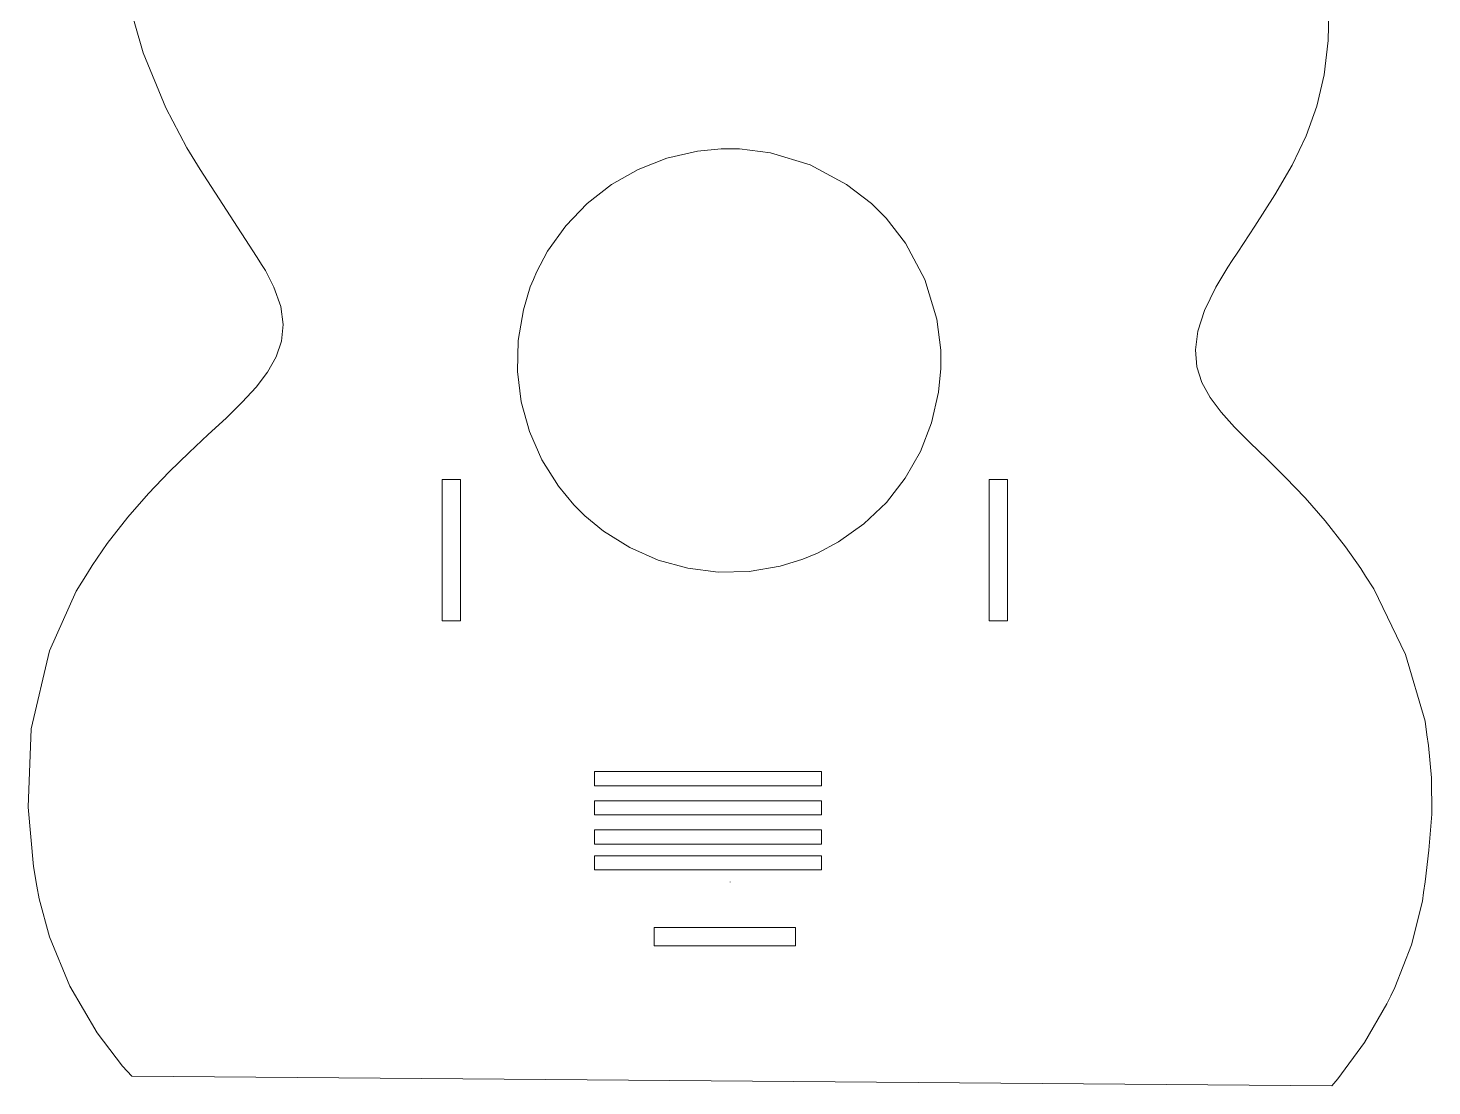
# Model space of a CAD drawing. Header units: millimetres. Extents: x -1050 to 1166, y -878 to -90.
# Drawn here: x -1050 to -900.9, y -656.3 to -543.9 of the extents above; entities that cross this region are included whole.
import ezdxf

# ---------------------------------------------------------------- set-up
doc = ezdxf.new("R2010")
doc.units = ezdxf.units.MM
doc.header["$MEASUREMENT"] = 0
doc.layers.add('Layer 1', color=7, linetype='Continuous')

msp = doc.modelspace()

# ---------------------------------------------------------------- linework, layer by layer
at = {"layer": 'Layer 1', "color": 142, "lineweight": 9}
for points in [[(-1037.7417, -546.5549), (-1037.7417, -546.5549), (-1039.4532, -540.6039), (-1039.4532, -540.6039)], [(-911.843, -542.1669), (-911.843, -542.1669), (-911.913, -545.2249), (-911.913, -545.2249)], [(-911.913, -545.2249), (-911.913, -545.2249), (-912.328, -548.8729), (-912.328, -548.8729)], [(-1035.3481, -552.3799), (-1035.3481, -552.3799), (-1037.7417, -546.5549), (-1037.7417, -546.5549)], [(-912.328, -548.8729), (-912.328, -548.8729), (-913.115, -552.2139), (-913.115, -552.2139)], [(-1033.1212, -556.6479), (-1033.1212, -556.6479), (-1035.3481, -552.3799), (-1035.3481, -552.3799)], [(-913.115, -552.2139), (-913.115, -552.2139), (-914.257, -555.3709), (-914.257, -555.3709)], [(-914.257, -555.3709), (-914.257, -555.3709), (-915.743, -558.4689), (-915.743, -558.4689)], [(-1032.2819, -558.0099), (-1032.2819, -558.0099), (-1033.1212, -556.6479), (-1033.1212, -556.6479)], [(-1031.7004, -558.9549), (-1031.7004, -558.9549), (-1032.2819, -558.0099), (-1032.2819, -558.0099)], [(-1025.7183, -568.2089), (-1025.7183, -568.2089), (-1031.7004, -558.9549), (-1031.7004, -558.9549)], [(-915.743, -558.4689), (-915.743, -558.4689), (-917.559, -561.6289), (-917.559, -561.6289)], [(-917.559, -561.6289), (-917.559, -561.6289), (-919.689, -564.9769), (-919.689, -564.9769)], [(-919.689, -564.9769), (-919.689, -564.9769), (-921.511, -567.7179), (-921.511, -567.7179)], [(-921.511, -567.7179), (-921.511, -567.7179), (-922.122, -568.6289), (-922.122, -568.6289)], [(-1025.1244, -569.1509), (-1025.1244, -569.1509), (-1025.7183, -568.2089), (-1025.7183, -568.2089)], [(-1024.7785, -569.6969), (-1024.7785, -569.6969), (-1025.1244, -569.1509), (-1025.1244, -569.1509)], [(-922.581, -569.3129), (-922.581, -569.3129), (-923.85, -571.4399), (-923.85, -571.4399)], [(-922.122, -568.6289), (-922.122, -568.6289), (-922.581, -569.3129), (-922.581, -569.3129)], [(-1023.88, -571.4369), (-1023.88, -571.4369), (-1024.7785, -569.6969), (-1024.7785, -569.6969)], [(-1023.1497, -573.5139), (-1023.1497, -573.5139), (-1023.88, -571.4369), (-1023.88, -571.4369)], [(-923.85, -571.4399), (-923.85, -571.4399), (-925.049, -573.9239), (-925.049, -573.9239)], [(-1022.8906, -575.4189), (-1022.8906, -575.4189), (-1023.1497, -573.5139), (-1023.1497, -573.5139)], [(-925.049, -573.9239), (-925.049, -573.9239), (-925.756, -576.1319), (-925.756, -576.1319)], [(-1023.0642, -577.1899), (-1023.0642, -577.1899), (-1022.8906, -575.4189), (-1022.8906, -575.4189)], [(-925.756, -576.1319), (-925.756, -576.1319), (-926.01, -578.1079), (-926.01, -578.1079)], [(-1023.6278, -578.8629), (-1023.6278, -578.8629), (-1023.0642, -577.1899), (-1023.0642, -577.1899)], [(-926.01, -578.1079), (-926.01, -578.1079), (-925.853, -579.9069), (-925.853, -579.9069)], [(-1024.5387, -580.4779), (-1024.5387, -580.4779), (-1023.6278, -578.8629), (-1023.6278, -578.8629)], [(-925.853, -579.9069), (-925.853, -579.9069), (-925.32, -581.5789), (-925.32, -581.5789)], [(-1025.7569, -582.0729), (-1025.7569, -582.0729), (-1024.5387, -580.4779), (-1024.5387, -580.4779)], [(-1027.2411, -583.6849), (-1027.2411, -583.6849), (-1025.7569, -582.0729), (-1025.7569, -582.0729)], [(-925.32, -581.5789), (-925.32, -581.5789), (-924.453, -583.1699), (-924.453, -583.1699)], [(-1028.9484, -585.3539), (-1028.9484, -585.3539), (-1027.2411, -583.6849), (-1027.2411, -583.6849)], [(-924.453, -583.1699), (-924.453, -583.1699), (-923.288, -584.7329), (-923.288, -584.7329)], [(-1030.8377, -587.1179), (-1030.8377, -587.1179), (-1028.9484, -585.3539), (-1028.9484, -585.3539)], [(-923.288, -584.7329), (-923.288, -584.7329), (-921.865, -586.3129), (-921.865, -586.3129)], [(-1032.8676, -589.0159), (-1032.8676, -589.0159), (-1030.8377, -587.1179), (-1030.8377, -587.1179)], [(-921.865, -586.3129), (-921.865, -586.3129), (-920.223, -587.9679), (-920.223, -587.9679)], [(-920.223, -587.9679), (-920.223, -587.9679), (-918.401, -589.7419), (-918.401, -589.7419)], [(-1034.9967, -591.0829), (-1034.9967, -591.0829), (-1032.8676, -589.0159), (-1032.8676, -589.0159)], [(-918.401, -589.7419), (-918.401, -589.7419), (-916.436, -591.6859), (-916.436, -591.6859)], [(-1037.185, -593.3619), (-1037.185, -593.3619), (-1034.9967, -591.0829), (-1034.9967, -591.0829)], [(-916.436, -591.6859), (-916.436, -591.6859), (-914.369, -593.8489), (-914.369, -593.8489)], [(-1039.3885, -595.8879), (-1039.3885, -595.8879), (-1037.185, -593.3619), (-1037.185, -593.3619)], [(-914.369, -593.8489), (-914.369, -593.8489), (-912.237, -596.2829), (-912.237, -596.2829)], [(-1041.5658, -598.6989), (-1041.5658, -598.6989), (-1039.3885, -595.8879), (-1039.3885, -595.8879)], [(-912.237, -596.2829), (-912.237, -596.2829), (-910.08, -599.0379), (-910.08, -599.0379)], [(-1043.1781, -601.0309), (-1043.1781, -601.0309), (-1041.5658, -598.6989), (-1041.5658, -598.6989)], [(-910.08, -599.0379), (-910.08, -599.0379), (-908.446, -601.3629), (-908.446, -601.3629)], [(-1044.8868, -603.7719), (-1044.8868, -603.7719), (-1043.6769, -601.8349), (-1043.6769, -601.8349)], [(-1043.6769, -601.8349), (-1043.6769, -601.8349), (-1043.1781, -601.0309), (-1043.1781, -601.0309)], [(-908.446, -601.3629), (-908.446, -601.3629), (-907.936, -602.1599), (-907.936, -602.1599)], [(-907.936, -602.1599), (-907.936, -602.1599), (-907.074, -603.5079), (-907.074, -603.5079)], [(-1047.6884, -610.1079), (-1047.6884, -610.1079), (-1044.8868, -603.7719), (-1044.8868, -603.7719)], [(-907.074, -603.5079), (-907.074, -603.5079), (-903.689, -610.4679), (-903.689, -610.4679)], [(-1049.6576, -618.3839), (-1049.6576, -618.3839), (-1047.6884, -610.1079), (-1047.6884, -610.1079)], [(-903.689, -610.4679), (-903.689, -610.4679), (-901.625, -617.5839), (-901.625, -617.5839)], [(-1049.9773, -626.7029), (-1049.9773, -626.7029), (-1049.6576, -618.3839), (-1049.6576, -618.3839)], [(-901.625, -617.5839), (-901.625, -617.5839), (-901.421, -619.0119), (-901.421, -619.0119)], [(-901.421, -619.0119), (-901.421, -619.0119), (-901.258, -620.1549), (-901.258, -620.1549)], [(-901.258, -620.1549), (-901.258, -620.1549), (-900.934, -623.6049), (-900.934, -623.6049)], [(-989.819, -622.9349), (-989.819, -622.9349), (-965.7091, -622.9349), (-965.7091, -622.9349)], [(-989.819, -624.4339), (-989.819, -624.4339), (-989.819, -622.9349), (-989.819, -622.9349)], [(-965.7091, -622.9349), (-965.7091, -622.9349), (-965.7091, -624.4339), (-965.7091, -624.4339)], [(-965.7091, -624.4339), (-965.7091, -624.4339), (-989.819, -624.4339), (-989.819, -624.4339)], [(-900.934, -623.6049), (-900.934, -623.6049), (-900.894, -627.4539), (-900.894, -627.4539)], [(-989.819, -626.0289), (-989.819, -626.0289), (-965.7091, -626.0289), (-965.7091, -626.0289)], [(-989.819, -627.5319), (-989.819, -627.5319), (-989.819, -626.0289), (-989.819, -626.0289)], [(-965.7091, -626.0289), (-965.7091, -626.0289), (-965.7091, -627.5319), (-965.7091, -627.5319)], [(-1049.3944, -633.0179), (-1049.3944, -633.0179), (-1049.9773, -626.7029), (-1049.9773, -626.7029)], [(-965.7091, -627.5319), (-965.7091, -627.5319), (-989.819, -627.5319), (-989.819, -627.5319)], [(-900.894, -627.4539), (-900.894, -627.4539), (-901.206, -631.2639), (-901.206, -631.2639)], [(-989.819, -629.1229), (-989.819, -629.1229), (-965.7091, -629.1229), (-965.7091, -629.1229)], [(-989.819, -630.6259), (-989.819, -630.6259), (-989.819, -629.1229), (-989.819, -629.1229)], [(-965.7091, -629.1229), (-965.7091, -629.1229), (-965.7091, -630.6259), (-965.7091, -630.6259)], [(-965.7091, -630.6259), (-965.7091, -630.6259), (-989.819, -630.6259), (-989.819, -630.6259)], [(-989.819, -631.8819), (-989.819, -631.8819), (-965.7091, -631.8819), (-965.7091, -631.8819)], [(-989.819, -633.3839), (-989.819, -633.3839), (-989.819, -631.8819), (-989.819, -631.8819)], [(-965.7091, -631.8819), (-965.7091, -631.8819), (-965.7091, -633.3839), (-965.7091, -633.3839)], [(-901.206, -631.2639), (-901.206, -631.2639), (-901.627, -634.6399), (-901.627, -634.6399)], [(-1049.0403, -635.0949), (-1049.0403, -635.0949), (-1049.3944, -633.0179), (-1049.3944, -633.0179)], [(-965.7091, -633.3839), (-965.7091, -633.3839), (-989.819, -633.3839), (-989.819, -633.3839)], [(-901.627, -634.6399), (-901.627, -634.6399), (-901.775, -635.7659), (-901.775, -635.7659)], [(-1048.8074, -636.4639), (-1048.8074, -636.4639), (-1049.0403, -635.0949), (-1049.0403, -635.0949)], [(-1047.6967, -640.5029), (-1047.6967, -640.5029), (-1048.8074, -636.4639), (-1048.8074, -636.4639)], [(-901.775, -635.7659), (-901.775, -635.7659), (-901.898, -636.6899), (-901.898, -636.6899)], [(-901.898, -636.6899), (-901.898, -636.6899), (-903.047, -641.3289), (-903.047, -641.3289)], [(-1045.5497, -645.7179), (-1045.5497, -645.7179), (-1047.6967, -640.5029), (-1047.6967, -640.5029)], [(-903.047, -641.3289), (-903.047, -641.3289), (-904.828, -645.8869), (-904.828, -645.8869)], [(-1042.6269, -650.6739), (-1042.6269, -650.6739), (-1045.5497, -645.7179), (-1045.5497, -645.7179)], [(-905.267, -646.7719), (-905.267, -646.7719), (-905.687, -647.6189), (-905.687, -647.6189)], [(-904.828, -645.8869), (-904.828, -645.8869), (-905.267, -646.7719), (-905.267, -646.7719)], [(-905.687, -647.6189), (-905.687, -647.6189), (-908.066, -651.7079), (-908.066, -651.7079)], [(-1039.9452, -654.2159), (-1039.9452, -654.2159), (-1042.6269, -650.6739), (-1042.6269, -650.6739)], [(-908.066, -651.7079), (-908.066, -651.7079), (-910.875, -655.5879), (-910.875, -655.5879)], [(-1038.9544, -655.3099), (-1038.9544, -655.3099), (-1039.9452, -654.2159), (-1039.9452, -654.2159)], [(-911.509, -656.3329), (-911.509, -656.3329), (-1038.9544, -655.3099), (-1038.9544, -655.3099)], [(-910.875, -655.5879), (-910.875, -655.5879), (-911.509, -656.3329), (-911.509, -656.3329)]]:
    msp.add_open_spline(points, degree=3, dxfattribs=at)
at = {"layer": 'Layer 1', "color": 230, "lineweight": 9}
for points in [[(-982.1295, -557.7419), (-982.1295, -557.7419), (-978.8952, -557.0049), (-978.8952, -557.0049)], [(-978.8952, -557.0049), (-978.8952, -557.0049), (-976.3735, -556.7539), (-976.3735, -556.7539)], [(-976.3735, -556.7539), (-976.3735, -556.7539), (-975.5315, -556.7539), (-975.5315, -556.7539)], [(-975.5315, -556.7539), (-975.5315, -556.7539), (-974.429, -556.7539), (-974.429, -556.7539)], [(-974.429, -556.7539), (-974.429, -556.7539), (-971.1217, -557.1909), (-971.1217, -557.1909)], [(-971.1217, -557.1909), (-971.1217, -557.1909), (-966.9216, -558.4649), (-966.9216, -558.4649)], [(-988.0332, -560.5459), (-988.0332, -560.5459), (-985.1902, -558.9309), (-985.1902, -558.9309)], [(-985.1902, -558.9309), (-985.1902, -558.9309), (-982.1295, -557.7419), (-982.1295, -557.7419)], [(-966.9216, -558.4649), (-966.9216, -558.4649), (-963.0491, -560.5359), (-963.0491, -560.5359)], [(-990.6113, -562.5539), (-990.6113, -562.5539), (-988.0332, -560.5459), (-988.0332, -560.5459)], [(-963.0491, -560.5359), (-963.0491, -560.5359), (-960.4022, -562.5639), (-960.4022, -562.5639)], [(-992.8825, -564.9239), (-992.8825, -564.9239), (-990.6113, -562.5539), (-990.6113, -562.5539)], [(-960.4022, -562.5639), (-960.4022, -562.5639), (-959.6222, -563.3439), (-959.6222, -563.3439)], [(-959.6222, -563.3439), (-959.6222, -563.3439), (-958.8437, -564.1239), (-958.8437, -564.1239)], [(-994.8005, -567.6339), (-994.8005, -567.6339), (-992.8825, -564.9239), (-992.8825, -564.9239)], [(-958.8437, -564.1239), (-958.8437, -564.1239), (-956.8124, -566.7689), (-956.8124, -566.7689)], [(-995.9982, -569.8669), (-995.9982, -569.8669), (-994.8005, -567.6339), (-994.8005, -567.6339)], [(-956.8124, -566.7689), (-956.8124, -566.7689), (-954.7451, -570.6429), (-954.7451, -570.6429)], [(-996.6417, -571.4189), (-996.6417, -571.4189), (-996.3192, -570.6429), (-996.3192, -570.6429)], [(-996.3192, -570.6429), (-996.3192, -570.6429), (-995.9982, -569.8669), (-995.9982, -569.8669)], [(-954.7451, -570.6429), (-954.7451, -570.6429), (-953.4677, -574.8409), (-953.4677, -574.8409)], [(-997.3733, -573.8459), (-997.3733, -573.8459), (-996.6417, -571.4189), (-996.6417, -571.4189)], [(-997.9314, -577.1159), (-997.9314, -577.1159), (-997.3733, -573.8459), (-997.3733, -573.8459)], [(-953.4677, -574.8409), (-953.4677, -574.8409), (-953.0309, -578.1499), (-953.0309, -578.1499)], [(-998.0031, -580.3969), (-998.0031, -580.3969), (-997.9314, -577.1159), (-997.9314, -577.1159)], [(-953.0309, -578.1499), (-953.0309, -578.1499), (-953.0309, -579.2539), (-953.0309, -579.2539)], [(-953.0309, -579.2539), (-953.0309, -579.2539), (-953.0309, -580.0939), (-953.0309, -580.0939)], [(-997.5995, -583.6429), (-997.5995, -583.6429), (-998.0031, -580.3969), (-998.0031, -580.3969)], [(-953.0309, -580.0939), (-953.0309, -580.0939), (-953.2832, -582.6159), (-953.2832, -582.6159)], [(-953.2832, -582.6159), (-953.2832, -582.6159), (-954.0205, -585.8509), (-954.0205, -585.8509)], [(-996.7313, -586.7929), (-996.7313, -586.7929), (-997.5995, -583.6429), (-997.5995, -583.6429)], [(-954.0205, -585.8509), (-954.0205, -585.8509), (-955.2097, -588.9099), (-955.2097, -588.9099)], [(-995.4084, -589.7989), (-995.4084, -589.7989), (-996.7313, -586.7929), (-996.7313, -586.7929)], [(-993.6417, -592.6069), (-993.6417, -592.6069), (-995.4084, -589.7989), (-995.4084, -589.7989)], [(-955.2097, -588.9099), (-955.2097, -588.9099), (-956.8247, -591.7529), (-956.8247, -591.7529)], [(-956.8247, -591.7529), (-956.8247, -591.7529), (-958.8324, -594.3319), (-958.8324, -594.3319)], [(-992.0362, -594.5679), (-992.0362, -594.5679), (-993.6417, -592.6069), (-993.6417, -592.6069)], [(-991.441, -595.1639), (-991.441, -595.1639), (-992.0362, -594.5679), (-992.0362, -594.5679)], [(-958.8324, -594.3319), (-958.8324, -594.3319), (-961.2055, -596.6039), (-961.2055, -596.6039)], [(-990.847, -595.7569), (-990.847, -595.7569), (-991.441, -595.1639), (-991.441, -595.1639)], [(-988.8862, -597.3619), (-988.8862, -597.3619), (-990.847, -595.7569), (-990.847, -595.7569)], [(-986.0792, -599.1299), (-986.0792, -599.1299), (-988.8862, -597.3619), (-988.8862, -597.3619)], [(-961.2055, -596.6039), (-961.2055, -596.6039), (-963.912, -598.5229), (-963.912, -598.5229)], [(-983.0735, -600.4529), (-983.0735, -600.4529), (-986.0792, -599.1299), (-986.0792, -599.1299)], [(-963.912, -598.5229), (-963.912, -598.5229), (-966.1458, -599.7189), (-966.1458, -599.7189)], [(-979.9221, -601.3199), (-979.9221, -601.3199), (-983.0735, -600.4529), (-983.0735, -600.4529)], [(-967.6987, -600.3609), (-967.6987, -600.3609), (-970.1255, -601.0949), (-970.1255, -601.0949)], [(-966.9216, -600.0399), (-966.9216, -600.0399), (-967.6987, -600.3609), (-967.6987, -600.3609)], [(-966.1458, -599.7189), (-966.1458, -599.7189), (-966.9216, -600.0399), (-966.9216, -600.0399)], [(-976.678, -601.7229), (-976.678, -601.7229), (-979.9221, -601.3199), (-979.9221, -601.3199)], [(-973.3957, -601.6519), (-973.3957, -601.6519), (-976.678, -601.7229), (-976.678, -601.7229)], [(-970.1255, -601.0949), (-970.1255, -601.0949), (-973.3957, -601.6519), (-973.3957, -601.6519)], [(-975.4115, -634.6509), (-975.4115, -634.6509), (-975.4115, -634.6829), (-975.4115, -634.6829)]]:
    msp.add_open_spline(points, degree=3, dxfattribs=at)
at = {"layer": 'Layer 1', "color": 1, "lineweight": 9}
for points in [[(-1005.9917, -591.9049), (-1005.9917, -591.9049), (-1004.0419, -591.9049), (-1004.0419, -591.9049)], [(-1005.9917, -606.9049), (-1005.9917, -606.9049), (-1005.9917, -591.9049), (-1005.9917, -591.9049)], [(-1004.0419, -591.9049), (-1004.0419, -591.9049), (-1004.0419, -606.9049), (-1004.0419, -606.9049)], [(-947.902, -591.9049), (-947.902, -591.9049), (-945.952, -591.9049), (-945.952, -591.9049)], [(-947.902, -606.9049), (-947.902, -606.9049), (-947.902, -591.9049), (-947.902, -591.9049)], [(-945.952, -591.9049), (-945.952, -591.9049), (-945.952, -606.9049), (-945.952, -606.9049)], [(-1004.0419, -606.9049), (-1004.0419, -606.9049), (-1005.9917, -606.9049), (-1005.9917, -606.9049)], [(-945.952, -606.9049), (-945.952, -606.9049), (-947.902, -606.9049), (-947.902, -606.9049)], [(-983.4898, -639.4869), (-983.4898, -639.4869), (-968.4897, -639.4869), (-968.4897, -639.4869)], [(-983.4898, -641.4349), (-983.4898, -641.4349), (-983.4898, -639.4869), (-983.4898, -639.4869)], [(-968.4897, -639.4869), (-968.4897, -639.4869), (-968.4897, -641.4349), (-968.4897, -641.4349)], [(-968.4897, -641.4349), (-968.4897, -641.4349), (-983.4898, -641.4349), (-983.4898, -641.4349)]]:
    msp.add_open_spline(points, degree=3, dxfattribs=at)

doc.saveas('drawing.dxf')
